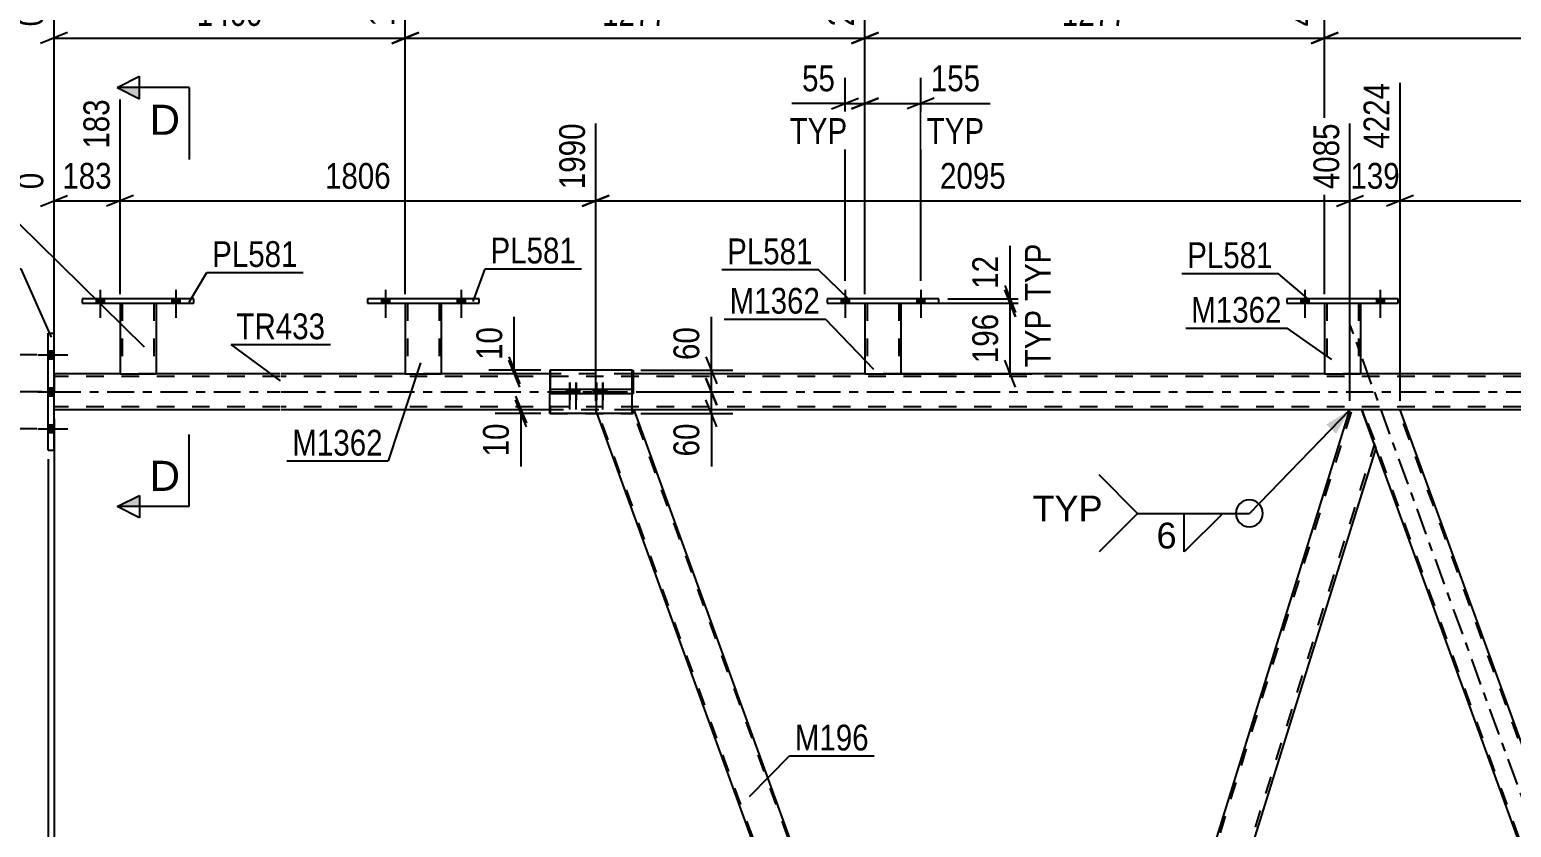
# Model space of a CAD drawing. Header units: millimetres. Extents: x -86 to 755, y -439 to 155.
# Drawn here: x -2.7 to 162, y -48.4 to 40.2 of the extents above; entities that cross this region are included whole.
import ezdxf

# ---------------------------------------------------------------- set-up
doc = ezdxf.new("R2010")
doc.units = ezdxf.units.MM
doc.linetypes.add('DXK_LINE_DOT2', pattern=[3.9198, 1.9599, -1.9599])
doc.linetypes.add('DXK_LINE_DOT3', pattern=[5.9187, 2.979, -0.9799, 0.9799, -0.9799])
doc.styles.add('Arial', font='ARIAL.TTF', dxfattribs={"height": 0.2})
doc.styles.add('Arial Narrow', font='ARIALN.TTF', dxfattribs={"height": 0.2})

# ---------------------------------------------------------------- blocks, each defined once
blk = doc.blocks.new('Bolt-814185138-3454 - 3452')
at = {"linetype": 'Continuous'}
for points in [[(36.39, 9.84), (37.27, 9.84), (37.27, 10.32), (36.39, 10.32)], [(44.79, 9.84), (45.67, 9.84), (45.67, 10.32), (44.79, 10.32)]]:
    blk.add_hatch(color=1, dxfattribs=at).paths.add_polyline_path(points)
at = {"color": 1, "linetype": 'Continuous'}
for p, q in [((36.39, 10.32), (36.39, 9.84)), ((36.83, 11.32), (36.83, 8.2)), ((37.27, 10.32), (37.27, 9.84)), ((44.79, 10.32), (44.79, 9.84)), ((45.23, 11.32), (45.23, 8.2)), ((45.67, 10.32), (45.67, 9.84))]:
    blk.add_line(p, q, dxfattribs=at)
blk = doc.blocks.new('Bolt-814185138-3455 - 3452')
at = {"linetype": 'Continuous'}
for points in [[(36.39, 9.84), (37.27, 9.84), (37.27, 10.32), (36.39, 10.32)], [(44.79, 9.84), (45.67, 9.84), (45.67, 10.32), (44.79, 10.32)]]:
    blk.add_hatch(color=1, dxfattribs=at).paths.add_polyline_path(points)
at = {"color": 1, "linetype": 'Continuous'}
for p, q in [((36.39, 10.32), (36.39, 9.84)), ((36.83, 11.32), (36.83, 8.2)), ((37.27, 10.32), (37.27, 9.84)), ((44.79, 10.32), (44.79, 9.84)), ((45.23, 11.32), (45.23, 8.2)), ((45.67, 10.32), (45.67, 9.84))]:
    blk.add_line(p, q, dxfattribs=at)
blk = doc.blocks.new('Bolt-814185138-3456 - 3452')
at = {"linetype": 'Continuous'}
for points in [[(87.47, 9.84), (88.35, 9.84), (88.35, 10.32), (87.47, 10.32)], [(95.87, 9.84), (96.75, 9.84), (96.75, 10.32), (95.87, 10.32)]]:
    blk.add_hatch(color=1, dxfattribs=at).paths.add_polyline_path(points)
at = {"color": 1, "linetype": 'Continuous'}
for p, q in [((87.47, 10.32), (87.47, 9.84)), ((87.91, 11.32), (87.91, 8.2)), ((88.35, 10.32), (88.35, 9.84)), ((95.87, 10.32), (95.87, 9.84)), ((96.31, 11.32), (96.31, 8.2)), ((96.75, 10.32), (96.75, 9.84))]:
    blk.add_line(p, q, dxfattribs=at)
blk = doc.blocks.new('Bolt-814185138-3457 - 3452')
at = {"linetype": 'Continuous'}
for points in [[(87.47, 9.84), (88.35, 9.84), (88.35, 10.32), (87.47, 10.32)], [(95.87, 9.84), (96.75, 9.84), (96.75, 10.32), (95.87, 10.32)]]:
    blk.add_hatch(color=1, dxfattribs=at).paths.add_polyline_path(points)
at = {"color": 1, "linetype": 'Continuous'}
for p, q in [((87.47, 10.32), (87.47, 9.84)), ((87.91, 11.32), (87.91, 8.2)), ((88.35, 10.32), (88.35, 9.84)), ((95.87, 10.32), (95.87, 9.84)), ((96.31, 11.32), (96.31, 8.2)), ((96.75, 10.32), (96.75, 9.84))]:
    blk.add_line(p, q, dxfattribs=at)
blk = doc.blocks.new('Bolt-814185138-3458 - 3452')
at = {"linetype": 'Continuous'}
for points in [[(138.55, 9.84), (139.43, 9.84), (139.43, 10.32), (138.55, 10.32)], [(146.95, 9.84), (147.83, 9.84), (147.83, 10.32), (146.95, 10.32)]]:
    blk.add_hatch(color=1, dxfattribs=at).paths.add_polyline_path(points)
at = {"color": 1, "linetype": 'Continuous'}
for p, q in [((138.55, 10.32), (138.55, 9.84)), ((138.99, 11.32), (138.99, 8.2)), ((139.43, 10.32), (139.43, 9.84)), ((146.95, 10.32), (146.95, 9.84)), ((147.39, 11.32), (147.39, 8.2)), ((147.83, 10.32), (147.83, 9.84))]:
    blk.add_line(p, q, dxfattribs=at)
blk = doc.blocks.new('Bolt-814185138-3459 - 3452')
at = {"linetype": 'Continuous'}
for points in [[(138.55, 9.84), (139.43, 9.84), (139.43, 10.32), (138.55, 10.32)], [(146.95, 9.84), (147.83, 9.84), (147.83, 10.32), (146.95, 10.32)]]:
    blk.add_hatch(color=1, dxfattribs=at).paths.add_polyline_path(points)
at = {"color": 1, "linetype": 'Continuous'}
for p, q in [((138.55, 10.32), (138.55, 9.84)), ((138.99, 11.32), (138.99, 8.2)), ((139.43, 10.32), (139.43, 9.84)), ((146.95, 10.32), (146.95, 9.84)), ((147.39, 11.32), (147.39, 8.2)), ((147.83, 10.32), (147.83, 9.84))]:
    blk.add_line(p, q, dxfattribs=at)
blk = doc.blocks.new('Part-814185138-3482 - 3452')
at = {"color": 2, "linetype": 'Continuous'}
for p, q in [((34.83, 10.32), (34.83, 9.84)), ((47.23, 10.32), (34.83, 10.32)), ((47.23, 9.84), (47.23, 10.32)), ((34.83, 9.84), (47.23, 9.84))]:
    blk.add_line(p, q, dxfattribs=at)
blk = doc.blocks.new('Part-814185138-3497 - 3452')
at = {"color": 2, "linetype": 'Continuous'}
for p, q in [((39.03, 9.84), (39.03, 2)), ((43.03, 9.84), (43.03, 2)), ((39.03, 2), (43.03, 2))]:
    blk.add_line(p, q, dxfattribs=at)
at = {"color": 7, "linetype": 'DXK_LINE_DOT2'}
for p, q in [((39.03, 9.84), (43.03, 9.84)), ((39.03, 9.84), (39.03, 9.84)), ((39.03, 9.84), (39.03, 9.84)), ((39.27, 9.84), (39.27, 2)), ((42.79, 9.84), (42.79, 2)), ((43.03, 9.84), (43.03, 9.84)), ((43.03, 9.84), (43.03, 9.84)), ((42.73, 2), (42.77, 2)), ((42.73, 2), (42.77, 2)), ((42.77, 2), (42.79, 2)), ((42.77, 2), (42.79, 2))]:
    blk.add_line(p, q, dxfattribs=at)
blk = doc.blocks.new('Part-814185138-3502 - 3452')
at = {"color": 2, "linetype": 'Continuous'}
for p, q in [((85.91, 10.32), (85.91, 9.84)), ((98.31, 10.32), (85.91, 10.32)), ((98.31, 9.84), (98.31, 10.32)), ((85.91, 9.84), (98.31, 9.84))]:
    blk.add_line(p, q, dxfattribs=at)
blk = doc.blocks.new('Part-814185138-3507 - 3452')
at = {"color": 2, "linetype": 'Continuous'}
for p, q in [((90.11, 9.84), (90.11, 2)), ((94.11, 9.84), (94.11, 2)), ((90.11, 2), (94.11, 2))]:
    blk.add_line(p, q, dxfattribs=at)
at = {"color": 7, "linetype": 'DXK_LINE_DOT2'}
for p, q in [((90.11, 9.84), (94.11, 9.84)), ((90.11, 9.84), (90.11, 9.84)), ((90.11, 9.84), (90.11, 9.84)), ((90.35, 9.84), (90.35, 2)), ((93.87, 9.84), (93.87, 2)), ((94.11, 9.84), (94.11, 9.84)), ((94.11, 9.84), (94.11, 9.84)), ((93.81, 2), (93.85, 2)), ((93.81, 2), (93.85, 2)), ((93.85, 2), (93.87, 2)), ((93.85, 2), (93.87, 2))]:
    blk.add_line(p, q, dxfattribs=at)
blk = doc.blocks.new('Part-814185138-3512 - 3452')
at = {"color": 2, "linetype": 'Continuous'}
for p, q in [((136.99, 10.32), (136.99, 9.84)), ((149.39, 10.32), (136.99, 10.32)), ((149.39, 9.84), (149.39, 10.32)), ((136.99, 9.84), (149.39, 9.84))]:
    blk.add_line(p, q, dxfattribs=at)
blk = doc.blocks.new('Part-814185138-3517 - 3452')
at = {"color": 2, "linetype": 'Continuous'}
for p, q in [((141.19, 9.84), (141.19, 2)), ((145.19, 9.84), (145.19, 2)), ((141.19, 2), (145.19, 2))]:
    blk.add_line(p, q, dxfattribs=at)
at = {"color": 7, "linetype": 'DXK_LINE_DOT2'}
for p, q in [((141.19, 9.84), (145.19, 9.84)), ((141.19, 9.84), (141.19, 9.84)), ((141.19, 9.84), (141.19, 9.84)), ((141.43, 9.84), (141.43, 2)), ((144.95, 9.84), (144.95, 2)), ((145.19, 9.84), (145.19, 9.84)), ((145.19, 9.84), (145.19, 9.84)), ((144.9, 2), (144.93, 2)), ((144.9, 2), (144.93, 2)), ((144.93, 2), (144.95, 2)), ((144.93, 2), (144.95, 2))]:
    blk.add_line(p, q, dxfattribs=at)
blk = doc.blocks.new('Bolt-814185138-3637 - 3452')
at = {"linetype": 'Continuous'}
for points in [[(0, 3.66), (0, 4.54), (-0.64, 4.54), (-0.64, 3.66)], [(0, 3.66), (0, 4.54), (-0.64, 4.54), (-0.64, 3.66)], [(0, 3.66), (0, 4.54), (-0.64, 4.54), (-0.64, 3.66)], [(0, -0.44), (0, 0.44), (-0.64, 0.44), (-0.64, -0.44)], [(0, -0.44), (0, 0.44), (-0.64, 0.44), (-0.64, -0.44)], [(0, -4.54), (0, -3.66), (-0.64, -3.66), (-0.64, -4.54)], [(0, -4.54), (0, -3.66), (-0.64, -3.66), (-0.64, -4.54)], [(0, -4.54), (0, -3.66), (-0.64, -3.66), (-0.64, -4.54)]]:
    blk.add_hatch(color=1, dxfattribs=at).paths.add_polyline_path(points)
at = {"color": 1, "linetype": 'Continuous'}
for p, q in [((-1.8, 4.1), (1.52, 4.1)), ((-1.8, 4.1), (1.52, 4.1)), ((-1.8, 4.1), (1.52, 4.1)), ((-0.64, 4.54), (0, 4.54)), ((-0.64, 4.54), (0, 4.54)), ((-0.64, 4.54), (0, 4.54)), ((-0.64, 3.66), (0, 3.66)), ((-0.64, 3.66), (0, 3.66)), ((-0.64, 3.66), (0, 3.66)), ((-1.8, 0), (1.52, 0)), ((-1.8, 0), (1.52, 0)), ((-0.64, 0.44), (0, 0.44)), ((-0.64, 0.44), (0, 0.44)), ((-0.64, -0.44), (0, -0.44)), ((-0.64, -0.44), (0, -0.44)), ((-1.8, -4.1), (1.52, -4.1)), ((-1.8, -4.1), (1.52, -4.1)), ((-1.8, -4.1), (1.52, -4.1)), ((-0.64, -3.66), (0, -3.66)), ((-0.64, -3.66), (0, -3.66)), ((-0.64, -3.66), (0, -3.66)), ((-0.64, -4.54), (0, -4.54)), ((-0.64, -4.54), (0, -4.54)), ((-0.64, -4.54), (0, -4.54))]:
    blk.add_line(p, q, dxfattribs=at)
blk = doc.blocks.new('Part-814185138-3902 - 3452')
at = {"color": 2, "linetype": 'Continuous'}
for p, q in [((64.21, 2.4), (55.1, 2.4)), ((55.1, 2.4), (55.1, 0.24)), ((64.21, 2.4), (64.21, -2.4)), ((55.1, -2.4), (55.1, -0.24)), ((64.21, -2.4), (55.1, -2.4))]:
    blk.add_line(p, q, dxfattribs=at)
at = {"color": 7, "linetype": 'DXK_LINE_DOT2'}
blk.add_line((55.1, 0.24), (55.1, -0.24), dxfattribs=at)
blk = doc.blocks.new('Part-814185138-3736 - 3452')
at = {"color": 2, "linetype": 'Continuous'}
for p, q in [((107.32, -119.75), (144.02, -2)), ((145.34, -2), (144.02, -2)), ((146.87, -6.2), (145.34, -2)), ((146.89, -6.25), (110.43, -123.22)), ((108.58, -123.22), (107.34, -119.8))]:
    blk.add_line(p, q, dxfattribs=at)
at = {"color": 7, "linetype": 'DXK_LINE_DOT2'}
for p, q in [((107.45, -120.12), (144.27, -2)), ((110.17, -123.22), (146.75, -5.88)), ((146.87, -6.2), (146.89, -6.25)), ((146.89, -6.25), (146.87, -6.2)), ((107.32, -119.75), (107.34, -119.8)), ((110.43, -123.22), (108.58, -123.22))]:
    blk.add_line(p, q, dxfattribs=at)
blk = doc.blocks.new('Part-814185138-3741 - 3452')
at = {"color": 7, "linetype": 'DXK_LINE_DOT3'}
blk.add_line((195.01, -132.62), (144.05, 7.4), dxfattribs=at)
at = {"color": 2, "linetype": 'Continuous'}
for p, q in [((149.59, -2), (145.34, -2)), ((191.96, -118.4), (149.59, -2)), ((187.71, -118.4), (146.87, -6.2))]:
    blk.add_line(p, q, dxfattribs=at)
at = {"color": 7, "linetype": 'DXK_LINE_DOT2'}
for p, q in [((145.34, -2), (146.87, -6.2)), ((189.63, -123.22), (145.51, -2)), ((193.55, -123.22), (149.42, -2)), ((189.46, -123.22), (187.71, -118.4)), ((193.72, -123.22), (191.96, -118.4)), ((193.72, -123.22), (189.46, -123.22))]:
    blk.add_line(p, q, dxfattribs=at)
blk = doc.blocks.new('Part-814185138-3752 - 3452')
at = {"color": 2, "linetype": 'Continuous'}
for p, q in [((7.33, 2), (0, 2)), ((25.13, 2), (11.33, 2)), ((39.03, 2), (25.23, 2)), ((55.1, 2), (43.03, 2)), ((90.11, 2), (64.21, 2)), ((141.19, 2), (94.11, 2)), ((192.27, 2), (145.19, 2)), ((25.13, -2), (0, -2)), ((55.1, -2), (25.23, -2)), ((144.02, -2), (64.46, -2)), ((229.15, -2), (149.59, -2))]:
    blk.add_line(p, q, dxfattribs=at)
at = {"color": 7, "linetype": 'DXK_LINE_DOT2'}
for p, q in [((0, 2), (0, -2)), ((25.13, 1.68), (0, 1.68)), ((11.33, 2), (7.33, 2)), ((629.45, 1.68), (25.23, 1.68)), ((43.03, 2), (39.03, 2)), ((64.21, 2), (55.1, 2)), ((94.11, 2), (90.11, 2)), ((145.19, 2), (141.19, 2)), ((25.13, -1.68), (0, -1.68)), ((629.45, -1.68), (25.23, -1.68)), ((64.46, -2), (55.1, -2)), ((149.59, -2), (144.02, -2))]:
    blk.add_line(p, q, dxfattribs=at)
at = {"color": 7, "linetype": 'DXK_LINE_DOT3'}
for p, q in [((0, 0), (25.13, 0)), ((25.23, 0), (629.45, 0))]:
    blk.add_line(p, q, dxfattribs=at)
blk = doc.blocks.new('Part-814185138-3914 - 3452')
at = {"color": 2, "linetype": 'Continuous'}
for p, q in [((7.33, 9.84), (7.33, 2)), ((11.33, 9.84), (11.33, 2)), ((7.33, 2), (11.33, 2))]:
    blk.add_line(p, q, dxfattribs=at)
at = {"color": 7, "linetype": 'DXK_LINE_DOT2'}
for p, q in [((7.33, 9.84), (11.33, 9.84)), ((7.33, 9.84), (7.33, 9.84)), ((7.33, 9.84), (7.33, 9.84)), ((7.57, 9.84), (7.57, 2)), ((11.09, 9.84), (11.09, 2)), ((11.33, 9.84), (11.33, 9.84)), ((11.33, 9.84), (11.33, 9.84)), ((11.03, 2), (11.07, 2)), ((11.03, 2), (11.07, 2)), ((11.07, 2), (11.09, 2)), ((11.07, 2), (11.09, 2))]:
    blk.add_line(p, q, dxfattribs=at)
blk = doc.blocks.new('Part-814185138-3804 - 3452')
at = {"color": 7, "linetype": 'DXK_LINE_DOT2'}
for p, q in [((60.35, -2.4), (60.2, -2)), ((60.2, -2), (60.23, -2)), ((64.25, -2), (60.2, -2)), ((104.49, -123.22), (60.37, -2)), ((108.41, -123.22), (64.29, -2)), ((108.58, -123.22), (107.34, -119.8)), ((108.58, -123.22), (104.32, -123.22))]:
    blk.add_line(p, q, dxfattribs=at)
at = {"color": 2, "linetype": 'Continuous'}
for p, q in [((104.32, -123.22), (60.35, -2.4)), ((64.25, -2), (64.21, -2)), ((64.46, -2), (64.25, -2)), ((107.34, -119.8), (64.46, -2))]:
    blk.add_line(p, q, dxfattribs=at)
blk = doc.blocks.new('Bolt-814185138-3920 - 3452')
at = {"linetype": 'Continuous'}
for points in [[(4.69, 9.84), (5.57, 9.84), (5.57, 10.32), (4.69, 10.32)], [(13.09, 9.84), (13.97, 9.84), (13.97, 10.32), (13.09, 10.32)]]:
    blk.add_hatch(color=1, dxfattribs=at).paths.add_polyline_path(points)
at = {"color": 1, "linetype": 'Continuous'}
for p, q in [((4.69, 10.32), (4.69, 9.84)), ((5.13, 11.32), (5.13, 8.2)), ((5.57, 10.32), (5.57, 9.84)), ((13.09, 10.32), (13.09, 9.84)), ((13.53, 11.32), (13.53, 8.2)), ((13.97, 10.32), (13.97, 9.84))]:
    blk.add_line(p, q, dxfattribs=at)
blk = doc.blocks.new('Part-814185138-3887 - 3452')
at = {"color": 2, "linetype": 'Continuous'}
for p, q in [((-0.64, -6.5), (-0.64, 6.5)), ((-0.64, 6.5), (0, 6.5)), ((0, -6.5), (0, 6.5)), ((-0.64, -6.5), (0, -6.5))]:
    blk.add_line(p, q, dxfattribs=at)
blk = doc.blocks.new('Part-814185138-3901 - 3452')
at = {"color": 2, "linetype": 'Continuous'}
for p, q in [((61.39, 0.24), (55.1, 0.24)), ((55.1, 0.24), (55.1, -0.24)), ((64.21, 0.24), (61.39, 0.24)), ((61.39, 0.24), (61.39, -0.24)), ((64.21, 0.24), (64.21, -0.24)), ((61.39, -0.24), (55.1, -0.24)), ((64.21, -0.24), (61.39, -0.24))]:
    blk.add_line(p, q, dxfattribs=at)
blk = doc.blocks.new('Bolt-814185138-3903 - 3452')
at = {"linetype": 'Continuous'}
for points in [[(57.66, 0.24), (56.94, 0.24), (56.94, -0.24), (57.66, -0.24)], [(58.34, 0.24), (57.62, 0.24), (57.62, -0.24), (58.34, -0.24)], [(60.62, 0.24), (59.9, 0.24), (59.9, -0.24), (60.62, -0.24)], [(61.3, 0.24), (60.58, 0.24), (60.58, -0.24), (61.3, -0.24)]]:
    blk.add_hatch(color=1, dxfattribs=at).paths.add_polyline_path(points)
at = {"color": 1, "linetype": 'Continuous'}
for p, q in [((56.94, 0.24), (56.94, -0.24)), ((57.3, 1.04), (57.3, -1.96)), ((57.62, 0.24), (57.62, -0.24)), ((57.66, 0.24), (57.66, -0.24)), ((57.98, 1.04), (57.98, -1.96)), ((58.34, 0.24), (58.34, -0.24)), ((59.9, 0.24), (59.9, -0.24)), ((60.26, 1.04), (60.26, -1.96)), ((60.58, 0.24), (60.58, -0.24)), ((60.62, 0.24), (60.62, -0.24)), ((60.94, 1.04), (60.94, -1.96)), ((61.3, 0.24), (61.3, -0.24))]:
    blk.add_line(p, q, dxfattribs=at)
blk = doc.blocks.new('Part-814185138-3907 - 3452')
at = {"color": 7, "linetype": 'DXK_LINE_DOT2'}
for p, q in [((64.36, 0.24), (55.13, 0.24)), ((55.13, 0.24), (55.13, -0.24)), ((61.38, 0.24), (61.38, -0.24)), ((64.36, 0.24), (64.36, -0.24)), ((64.36, -0.24), (55.13, -0.24))]:
    blk.add_line(p, q, dxfattribs=at)
blk = doc.blocks.new('Part-814185138-3908 - 3452')
at = {"color": 7, "linetype": 'DXK_LINE_DOT2'}
for p, q in [((55.13, 2.4), (55.13, -2.4)), ((64.21, 2.4), (55.13, 2.4)), ((64.36, 2), (64.36, -2.4)), ((55.13, -2.4), (64.36, -2.4))]:
    blk.add_line(p, q, dxfattribs=at)
at = {"color": 2, "linetype": 'Continuous'}
for p, q in [((64.21, 2.4), (64.36, 2.4)), ((64.36, 2.4), (64.36, 2))]:
    blk.add_line(p, q, dxfattribs=at)
blk = doc.blocks.new('Bolt-814185138-3909 - 3452')
at = {"color": 1, "linetype": 'DXK_LINE_DOT2'}
for p, q in [((56.97, 0.24), (56.97, -0.24)), ((57.33, 1.04), (57.33, -1.96)), ((57.68, 0.24), (57.68, -0.24)), ((57.69, 0.24), (57.69, -0.24)), ((58.04, 1.04), (58.04, -1.96)), ((58.4, 0.24), (58.4, -0.24)), ((59.91, 0.24), (59.91, -0.24)), ((60.27, 1.04), (60.27, -1.96)), ((60.62, 0.24), (60.62, -0.24)), ((60.63, 0.24), (60.63, -0.24)), ((60.98, 1.04), (60.98, -1.96)), ((61.34, 0.24), (61.34, -0.24))]:
    blk.add_line(p, q, dxfattribs=at)
blk = doc.blocks.new('Part-814185138-3919 - 3452')
at = {"color": 2, "linetype": 'Continuous'}
for p, q in [((3.13, 10.32), (3.13, 9.84)), ((15.53, 10.32), (3.13, 10.32)), ((15.53, 9.84), (15.53, 10.32)), ((3.13, 9.84), (15.53, 9.84))]:
    blk.add_line(p, q, dxfattribs=at)
blk = doc.blocks.new('Bolt-814185138-3921 - 3452')
at = {"linetype": 'Continuous'}
for points in [[(4.69, 9.84), (5.57, 9.84), (5.57, 10.32), (4.69, 10.32)], [(13.09, 9.84), (13.97, 9.84), (13.97, 10.32), (13.09, 10.32)]]:
    blk.add_hatch(color=1, dxfattribs=at).paths.add_polyline_path(points)
at = {"color": 1, "linetype": 'Continuous'}
for p, q in [((4.69, 10.32), (4.69, 9.84)), ((5.13, 11.32), (5.13, 8.2)), ((5.57, 10.32), (5.57, 9.84)), ((13.09, 10.32), (13.09, 9.84)), ((13.53, 11.32), (13.53, 8.2)), ((13.97, 10.32), (13.97, 9.84))]:
    blk.add_line(p, q, dxfattribs=at)
blk = doc.blocks.new('StraightDimension-814185138-8272 - 3452')
at = {"color": 7, "linetype": 'Continuous'}
for p, q in [((39.03, 10.84), (39.03, 47.92)), ((90.11, 10.84), (90.11, 47.92)), ((40.53, 39.9), (37.53, 38.7)), ((88.61, 38.7), (91.61, 39.9)), ((39.03, 39.3), (90.11, 39.3))]:
    blk.add_line(p, q, dxfattribs=at)
at = {"color": 0, "linetype": 'Continuous'}
blk.add_wipeout([(89.51, 48.52), (85.31, 48.52), (85.31, 40), (89.51, 40)], dxfattribs=at)
at = {"color": 0}
blk.add_wipeout([(68.83, 40.05), (68.83, 44.25), (60.31, 44.25), (60.31, 40.05)], dxfattribs=at)
at = {"color": 3, "linetype": 'Continuous', "style": 'Arial Narrow'}
blk.add_text('2737', height=2.863, rotation=90.0002, dxfattribs=at).set_placement((88.91, 40.6))
at = {"color": 3, "style": 'Arial Narrow'}
blk.add_text('1277', height=2.863, dxfattribs=at).set_placement((60.91, 40.65))
blk = doc.blocks.new('StraightDimension-814185138-5079 - 3452')
at = {"color": 7, "linetype": 'Continuous'}
for p, q in [((51.29, -0.5), (52.49, -3.5)), ((52.49, -3.9), (51.29, -0.9)), ((54.1, -2), (49.04, -2)), ((54.1, -2.4), (49.04, -2.4)), ((51.89, -2.4), (51.89, -2))]:
    blk.add_line(p, q, dxfattribs=at)
at = {"color": 0}
blk.add_wipeout([(51.14, -2.92), (46.94, -2.92), (46.94, -7.78), (51.14, -7.78)], dxfattribs=at)
at = {"color": 7, "linetype": 'Continuous'}
blk.add_line((51.89, -2.4), (51.89, -8.31), dxfattribs=at)
blk.add_line((51.89, -2.4), (51.89, -8.31), dxfattribs=at)
at = {"color": 3, "style": 'Arial Narrow'}
blk.add_text('10', height=2.863, rotation=90.0002, dxfattribs=at).set_placement((50.54, -7.18))
blk = doc.blocks.new('StraightDimension-814185138-11171 - 3452')
at = {"color": 7, "linetype": 'Continuous'}
for p, q in [((149.59, -1), (149.59, 34.32)), ((144.02, -1), (144.02, 29.82)), ((142.52, 20.61), (145.52, 21.81)), ((151.09, 21.81), (148.09, 20.61)), ((144.02, 21.21), (149.59, 21.21))]:
    blk.add_line(p, q, dxfattribs=at)
at = {"color": 0}
blk.add_wipeout([(150.15, 21.96), (150.15, 26.16), (143.47, 26.16), (143.47, 21.96)], dxfattribs=at)
at = {"color": 3, "style": 'Arial Narrow'}
blk.add_text('139', height=2.863, dxfattribs=at).set_placement((144.07, 22.56))
at = {"color": 0, "linetype": 'Continuous'}
blk.add_wipeout([(148.99, 34.92), (144.79, 34.92), (144.79, 26.41), (148.99, 26.41)], dxfattribs=at)
at = {"color": 3, "linetype": 'Continuous', "style": 'Arial Narrow'}
blk.add_text('4224', height=2.863, rotation=90.0002, dxfattribs=at).set_placement((148.39, 27.01))
blk = doc.blocks.new('StraightDimension-814185138-4540 - 3452')
at = {"color": 7, "linetype": 'Continuous'}
blk.add_line((-0.64, -7.5), (-0.64, -167.77), dxfattribs=at)
blk = doc.blocks.new('StraightDimension-814185138-5125 - 3452')
at = {"color": 7, "linetype": 'Continuous'}
for p, q in [((65.21, 0), (75.45, 0)), ((72.45, 1.5), (73.65, -1.5)), ((73.05, -2.4), (73.05, 0)), ((73.65, -3.9), (72.45, -0.9)), ((65.21, -2.4), (75.45, -2.4))]:
    blk.add_line(p, q, dxfattribs=at)
at = {"color": 0}
blk.add_wipeout([(72.3, -2.92), (68.1, -2.92), (68.1, -7.78), (72.3, -7.78)], dxfattribs=at)
at = {"color": 7, "linetype": 'Continuous'}
blk.add_line((73.05, -2.4), (73.05, -8.31), dxfattribs=at)
blk.add_line((73.05, -2.4), (73.05, -8.31), dxfattribs=at)
at = {"color": 3, "style": 'Arial Narrow'}
blk.add_text('60', height=2.863, rotation=90.0002, dxfattribs=at).set_placement((71.7, -7.18))
blk = doc.blocks.new('StraightDimension-814185138-3924 - 3452')
at = {"color": 7, "linetype": 'Continuous'}
for p, q in [((105.66, 11.34), (106.86, 8.34)), ((93.11, 9.84), (108.66, 9.84)), ((106.26, 2), (106.26, 9.84)), ((106.86, 0.5), (105.66, 3.5)), ((93.11, 2), (108.66, 2))]:
    blk.add_line(p, q, dxfattribs=at)
at = {"color": 0}
blk.add_wipeout([(105.51, 9.26), (101.31, 9.26), (101.31, 2.58), (105.51, 2.58)], dxfattribs=at)
at = {"color": 0, "linetype": 'Continuous'}
blk.add_wipeout([(111.36, 9.71), (107.16, 9.71), (107.16, 2.12), (111.36, 2.12)], dxfattribs=at)
at = {"color": 3, "style": 'Arial Narrow'}
blk.add_text('196', height=2.863, rotation=90.0002, dxfattribs=at).set_placement((104.91, 3.18))
at = {"color": 3, "linetype": 'Continuous', "style": 'Arial Narrow'}
blk.add_text('TYP', height=2.863, rotation=90.0002, dxfattribs=at).set_placement((110.76, 2.72))
blk = doc.blocks.new('StraightDimension-814185138-3943 - 3452')
at = {"color": 7, "linetype": 'Continuous'}
for p, q in [((105.66, 11.82), (106.86, 8.82)), ((99.31, 10.32), (108.66, 10.32)), ((106.86, 8.34), (105.66, 11.34)), ((106.26, 9.84), (106.26, 10.32)), ((93.11, 9.84), (108.66, 9.84))]:
    blk.add_line(p, q, dxfattribs=at)
at = {"color": 0, "linetype": 'Continuous'}
blk.add_wipeout([(111.36, 17.07), (107.16, 17.07), (107.16, 9.48), (111.36, 9.48)], dxfattribs=at)
at = {"color": 0}
blk.add_wipeout([(105.51, 15.7), (101.31, 15.7), (101.31, 10.84), (105.51, 10.84)], dxfattribs=at)
at = {"color": 7, "linetype": 'Continuous'}
blk.add_line((106.26, 10.32), (106.26, 16.22), dxfattribs=at)
blk.add_line((106.26, 10.32), (106.26, 16.22), dxfattribs=at)
at = {"color": 3, "style": 'Arial Narrow'}
blk.add_text('12', height=2.863, rotation=90.0002, dxfattribs=at).set_placement((104.91, 11.44))
at = {"color": 3, "linetype": 'Continuous', "style": 'Arial Narrow'}
blk.add_text('TYP', height=2.863, rotation=90.0002, dxfattribs=at).set_placement((110.76, 10.08))
blk = doc.blocks.new('StraightDimension-814185138-4114 - 3452')
at = {"color": 7, "linetype": 'Continuous'}
for p, q in [((-1.32, 0), (-12.79, 0)), ((-10.54, 1.5), (-9.34, -1.5)), ((-9.94, -4.1), (-9.94, 0)), ((-9.34, -5.6), (-10.54, -2.6)), ((-1.93, -4.1), (-12.79, -4.1))]:
    blk.add_line(p, q, dxfattribs=at)
at = {"color": 0}
blk.add_wipeout([(-10.69, -4.63), (-14.89, -4.63), (-14.89, -11.31), (-10.69, -11.31)], dxfattribs=at)
at = {"color": 7, "linetype": 'Continuous'}
blk.add_line((-9.94, -4.1), (-9.94, -11.83), dxfattribs=at)
blk.add_line((-9.94, -4.1), (-9.94, -11.83), dxfattribs=at)
at = {"color": 3, "style": 'Arial Narrow'}
blk.add_text('103', height=2.863, rotation=90.0002, dxfattribs=at).set_placement((-11.29, -10.71))
blk = doc.blocks.new('StraightDimension-814185138-4127 - 3452')
at = {"color": 7, "linetype": 'Continuous'}
for p, q in [((-10.54, 5.6), (-9.34, 2.6)), ((-1.93, 4.1), (-12.79, 4.1)), ((-9.94, 0), (-9.94, 4.1)), ((-1.32, 0), (-12.79, 0)), ((-9.34, -1.5), (-10.54, 1.5))]:
    blk.add_line(p, q, dxfattribs=at)
at = {"color": 0}
blk.add_wipeout([(-10.69, 11.31), (-14.89, 11.31), (-14.89, 4.62), (-10.69, 4.62)], dxfattribs=at)
at = {"color": 7, "linetype": 'Continuous'}
blk.add_line((-9.94, 4.1), (-9.94, 11.83), dxfattribs=at)
blk.add_line((-9.94, 4.1), (-9.94, 11.83), dxfattribs=at)
at = {"color": 3, "style": 'Arial Narrow'}
blk.add_text('103', height=2.863, rotation=90.0002, dxfattribs=at).set_placement((-11.29, 5.23))
blk = doc.blocks.new('StraightDimension-814185138-8270 - 3452')
at = {"color": 7, "linetype": 'Continuous'}
for p, q in [((141.19, 10.84), (141.19, 47.92)), ((192.27, 10.84), (192.27, 47.92)), ((142.69, 39.9), (139.69, 38.7)), ((190.77, 38.7), (193.77, 39.9)), ((141.19, 39.3), (192.27, 39.3))]:
    blk.add_line(p, q, dxfattribs=at)
at = {"color": 0, "linetype": 'Continuous'}
blk.add_wipeout([(191.67, 48.52), (187.47, 48.52), (187.47, 40), (191.67, 40)], dxfattribs=at)
at = {"color": 0}
blk.add_wipeout([(170.99, 40.05), (170.99, 44.25), (162.48, 44.25), (162.48, 40.05)], dxfattribs=at)
at = {"color": 3, "linetype": 'Continuous', "style": 'Arial Narrow'}
blk.add_text('5291', height=2.863, rotation=90.0002, dxfattribs=at).set_placement((191.07, 40.6))
at = {"color": 3, "style": 'Arial Narrow'}
blk.add_text('1277', height=2.863, dxfattribs=at).set_placement((163.08, 40.65))
blk = doc.blocks.new('StraightDimension-814185138-11883 - 3452')
at = {"color": 7, "linetype": 'Continuous'}
for p, q in [((87.91, 12.32), (87.91, 34.89)), ((90.11, 10.84), (90.11, 34.89)), ((86.41, 31.44), (89.41, 32.64)), ((87.91, 32.04), (90.11, 32.04)), ((91.61, 32.64), (88.61, 31.44))]:
    blk.add_line(p, q, dxfattribs=at)
at = {"color": 0}
blk.add_wipeout([(87.39, 32.79), (87.39, 36.99), (82.53, 36.99), (82.53, 32.79)], dxfattribs=at)
at = {"color": 0, "linetype": 'Continuous'}
blk.add_wipeout([(88.75, 26.94), (88.75, 31.14), (81.16, 31.14), (81.16, 26.94)], dxfattribs=at)
at = {"color": 7, "linetype": 'Continuous'}
blk.add_line((87.91, 32.04), (82, 32.04), dxfattribs=at)
blk.add_line((87.91, 32.04), (82, 32.04), dxfattribs=at)
at = {"color": 3, "style": 'Arial Narrow'}
blk.add_text('55', height=2.863, dxfattribs=at).set_placement((83.13, 33.39))
at = {"color": 3, "linetype": 'Continuous', "style": 'Arial Narrow'}
blk.add_text('TYP', height=2.863, dxfattribs=at).set_placement((81.76, 27.54))
blk = doc.blocks.new('StraightDimension-814185138-5102 - 3452')
at = {"color": 7, "linetype": 'Continuous'}
for p, q in [((50.55, 3.9), (51.75, 0.9)), ((51.75, 0.5), (50.55, 3.5)), ((54.1, 2.4), (48.3, 2.4)), ((54.1, 2), (48.3, 2)), ((51.15, 2), (51.15, 2.4))]:
    blk.add_line(p, q, dxfattribs=at)
at = {"color": 0}
blk.add_wipeout([(50.4, 7.78), (46.2, 7.78), (46.2, 2.93), (50.4, 2.93)], dxfattribs=at)
at = {"color": 7, "linetype": 'Continuous'}
blk.add_line((51.15, 2.4), (51.15, 8.31), dxfattribs=at)
blk.add_line((51.15, 2.4), (51.15, 8.31), dxfattribs=at)
at = {"color": 3, "style": 'Arial Narrow'}
blk.add_text('10', height=2.863, rotation=90.0002, dxfattribs=at).set_placement((49.8, 3.53))
blk = doc.blocks.new('StraightDimension-814185138-4206 - 3452')
at = {"color": 7, "linetype": 'Continuous'}
for p, q in [((0, -3), (0, -61.62)), ((37.08, -122.22), (37.08, -56.37)), ((1.5, -58.62), (-1.5, -59.82)), ((0, -59.22), (37.08, -59.22)), ((35.58, -59.82), (38.58, -58.62))]:
    blk.add_line(p, q, dxfattribs=at)
at = {"color": 0}
blk.add_wipeout([(22.8, -58.47), (22.8, -54.27), (14.28, -54.27), (14.28, -58.47)], dxfattribs=at)
at = {"color": 3, "style": 'Arial Narrow'}
blk.add_text('1412', height=2.863, dxfattribs=at).set_placement((14.88, -57.87))
blk = doc.blocks.new('StraightDimension-814185138-4867 - 3452')
at = {"color": 7, "linetype": 'Continuous'}
for p, q in [((-19.72, -1.5), (-20.92, 1.5)), ((-1.64, 0), (-23.17, 0)), ((-20.32, -125.86), (-20.32, 0)), ((-20.92, -124.36), (-19.72, -127.36)), ((35.87, -125.86), (-23.17, -125.86))]:
    blk.add_line(p, q, dxfattribs=at)
at = {"color": 0}
blk.add_wipeout([(-21.07, -58.67), (-25.27, -58.67), (-25.27, -67.19), (-21.07, -67.19)], dxfattribs=at)
at = {"color": 3, "style": 'Arial Narrow'}
blk.add_text('3147', height=2.863, rotation=90.0002, dxfattribs=at).set_placement((-21.67, -66.59))
blk = doc.blocks.new('StraightDimension-814185138-5136 - 3452')
at = {"color": 7, "linetype": 'Continuous'}
for p, q in [((72.45, 3.9), (73.65, 0.9)), ((65.21, 2.4), (75.45, 2.4)), ((73.05, 0), (73.05, 2.4)), ((65.21, 0), (75.45, 0)), ((73.65, -1.5), (72.45, 1.5))]:
    blk.add_line(p, q, dxfattribs=at)
at = {"color": 0}
blk.add_wipeout([(72.3, 7.78), (68.1, 7.78), (68.1, 2.93), (72.3, 2.93)], dxfattribs=at)
at = {"color": 7, "linetype": 'Continuous'}
blk.add_line((73.05, 2.4), (73.05, 8.31), dxfattribs=at)
blk.add_line((73.05, 2.4), (73.05, 8.31), dxfattribs=at)
at = {"color": 3, "style": 'Arial Narrow'}
blk.add_text('60', height=2.863, rotation=90.0002, dxfattribs=at).set_placement((71.7, 3.53))
blk = doc.blocks.new('StraightDimension-814185138-8271 - 3452')
at = {"color": 7, "linetype": 'Continuous'}
for p, q in [((90.11, 10.84), (90.11, 47.92)), ((141.19, 10.84), (141.19, 47.92)), ((91.61, 39.9), (88.61, 38.7)), ((139.69, 38.7), (142.69, 39.9)), ((90.11, 39.3), (141.19, 39.3))]:
    blk.add_line(p, q, dxfattribs=at)
at = {"color": 0, "linetype": 'Continuous'}
blk.add_wipeout([(140.59, 48.52), (136.39, 48.52), (136.39, 40), (140.59, 40)], dxfattribs=at)
at = {"color": 0}
blk.add_wipeout([(119.91, 40.05), (119.91, 44.25), (111.4, 44.25), (111.4, 40.05)], dxfattribs=at)
at = {"color": 3, "linetype": 'Continuous', "style": 'Arial Narrow'}
blk.add_text('4014', height=2.863, rotation=90.0002, dxfattribs=at).set_placement((139.99, 40.6))
at = {"color": 3, "style": 'Arial Narrow'}
blk.add_text('1277', height=2.863, dxfattribs=at).set_placement((112, 40.65))
blk = doc.blocks.new('StraightDimension-814185138-8273 - 3452')
at = {"color": 7, "linetype": 'Continuous'}
for p, q in [((39.03, 10.84), (39.03, 47.92)), ((0, 3), (0, 42.43)), ((1.5, 39.9), (-1.5, 38.7)), ((37.53, 38.7), (40.53, 39.9)), ((0, 39.3), (39.03, 39.3))]:
    blk.add_line(p, q, dxfattribs=at)
at = {"color": 0, "linetype": 'Continuous'}
for points in [[(38.43, 48.52), (34.23, 48.52), (34.23, 40), (38.43, 40)], [(-0.6, 43.03), (-4.8, 43.03), (-4.8, 40), (-0.6, 40)]]:
    blk.add_wipeout(points, dxfattribs=at)
at = {"color": 0}
blk.add_wipeout([(23.77, 40.05), (23.77, 44.25), (15.26, 44.25), (15.26, 40.05)], dxfattribs=at)
at = {"color": 3, "linetype": 'Continuous', "style": 'Arial Narrow'}
for s, height, p in [('1460', 2.863, (37.83, 40.6)), ('0', 2.86, (-1.2, 40.6))]:
    blk.add_text(s, height=height, rotation=90.0002, dxfattribs=at).set_placement(p)
at = {"color": 3, "style": 'Arial Narrow'}
blk.add_text('1460', height=2.863, dxfattribs=at).set_placement((15.86, 40.65))
blk = doc.blocks.new('StraightDimension-814185138-11170 - 3452')
at = {"color": 7, "linetype": 'Continuous'}
for p, q in [((149.59, -1), (149.59, 34.32)), ((229.15, -1), (229.15, 29.82)), ((151.09, 21.81), (148.09, 20.61)), ((227.65, 20.61), (230.65, 21.81)), ((149.59, 21.21), (229.15, 21.21))]:
    blk.add_line(p, q, dxfattribs=at)
at = {"color": 0, "linetype": 'Continuous'}
blk.add_wipeout([(228.55, 30.42), (224.35, 30.42), (224.35, 21.91), (228.55, 21.91)], dxfattribs=at)
at = {"color": 0}
blk.add_wipeout([(193.63, 21.96), (193.63, 26.16), (185.12, 26.16), (185.12, 21.96)], dxfattribs=at)
at = {"color": 3, "linetype": 'Continuous', "style": 'Arial Narrow'}
blk.add_text('6213', height=2.863, rotation=90.0002, dxfattribs=at).set_placement((227.95, 22.51))
at = {"color": 3, "style": 'Arial Narrow'}
blk.add_text('1989', height=2.863, dxfattribs=at).set_placement((185.72, 22.56))
blk = doc.blocks.new('StraightDimension-814185138-11172 - 3452')
at = {"color": 7, "linetype": 'Continuous'}
for p, q in [((60.2, -1), (60.2, 29.82)), ((144.02, -1), (144.02, 29.82)), ((61.7, 21.81), (58.7, 20.61)), ((142.52, 20.61), (145.52, 21.81)), ((60.2, 21.21), (144.02, 21.21))]:
    blk.add_line(p, q, dxfattribs=at)
at = {"color": 0, "linetype": 'Continuous'}
blk.add_wipeout([(143.42, 30.42), (139.22, 30.42), (139.22, 21.91), (143.42, 21.91)], dxfattribs=at)
at = {"color": 0}
blk.add_wipeout([(106.37, 21.96), (106.37, 26.16), (97.86, 26.16), (97.86, 21.96)], dxfattribs=at)
at = {"color": 3, "linetype": 'Continuous', "style": 'Arial Narrow'}
blk.add_text('4085', height=2.863, rotation=90.0002, dxfattribs=at).set_placement((142.82, 22.51))
at = {"color": 3, "style": 'Arial Narrow'}
blk.add_text('2095', height=2.863, dxfattribs=at).set_placement((98.46, 22.56))
blk = doc.blocks.new('StraightDimension-814185138-11173 - 3452')
at = {"color": 7, "linetype": 'Continuous'}
for p, q in [((7.33, 10.84), (7.33, 32.49)), ((60.2, -1), (60.2, 29.82)), ((8.83, 21.81), (5.83, 20.61)), ((58.7, 20.61), (61.7, 21.81)), ((7.33, 21.21), (60.2, 21.21))]:
    blk.add_line(p, q, dxfattribs=at)
at = {"color": 0, "linetype": 'Continuous'}
blk.add_wipeout([(59.6, 30.42), (55.4, 30.42), (55.4, 21.91), (59.6, 21.91)], dxfattribs=at)
at = {"color": 0}
blk.add_wipeout([(38.02, 21.96), (38.02, 26.16), (29.51, 26.16), (29.51, 21.96)], dxfattribs=at)
at = {"color": 3, "linetype": 'Continuous', "style": 'Arial Narrow'}
blk.add_text('1990', height=2.863, rotation=90.0002, dxfattribs=at).set_placement((59, 22.51))
at = {"color": 3, "style": 'Arial Narrow'}
blk.add_text('1806', height=2.863, dxfattribs=at).set_placement((30.11, 22.56))
blk = doc.blocks.new('StraightDimension-814185138-11174 - 3452')
at = {"color": 7, "linetype": 'Continuous'}
for p, q in [((7.33, 10.84), (7.33, 32.49)), ((0, 7.5), (0, 24.34)), ((-1.5, 20.61), (1.5, 21.81)), ((8.83, 21.81), (5.83, 20.61)), ((0, 21.21), (7.33, 21.21))]:
    blk.add_line(p, q, dxfattribs=at)
at = {"color": 0, "linetype": 'Continuous'}
blk.add_wipeout([(-0.6, 24.94), (-4.8, 24.94), (-4.8, 21.91), (-0.6, 21.91)], dxfattribs=at)
at = {"color": 0}
blk.add_wipeout([(7.01, 21.96), (7.01, 26.16), (0.32, 26.16), (0.32, 21.96)], dxfattribs=at)
at = {"color": 3, "style": 'Arial Narrow'}
blk.add_text('183', height=2.863, dxfattribs=at).set_placement((0.92, 22.56))
at = {"color": 3, "linetype": 'Continuous', "style": 'Arial Narrow'}
blk.add_text('0', height=2.86, rotation=90.0002, dxfattribs=at).set_placement((-1.2, 22.51))
at = {"color": 0, "linetype": 'Continuous'}
blk.add_wipeout([(6.73, 33.09), (2.53, 33.09), (2.53, 26.41), (6.73, 26.41)], dxfattribs=at)
at = {"color": 3, "linetype": 'Continuous', "style": 'Arial Narrow'}
blk.add_text('183', height=2.863, rotation=90.0002, dxfattribs=at).set_placement((6.13, 27.01))
blk = doc.blocks.new('StraightDimension-814185138-11882 - 3452')
at = {"color": 7, "linetype": 'Continuous'}
for p, q in [((90.11, 10.84), (90.11, 34.89)), ((96.31, 12.32), (96.31, 34.89)), ((88.61, 31.44), (91.61, 32.64)), ((90.11, 32.04), (96.31, 32.04)), ((97.81, 32.64), (94.81, 31.44))]:
    blk.add_line(p, q, dxfattribs=at)
at = {"color": 0}
blk.add_wipeout([(103.52, 32.79), (103.52, 36.99), (96.84, 36.99), (96.84, 32.79)], dxfattribs=at)
at = {"color": 0, "linetype": 'Continuous'}
blk.add_wipeout([(103.97, 26.94), (103.97, 31.14), (96.38, 31.14), (96.38, 26.94)], dxfattribs=at)
at = {"color": 7, "linetype": 'Continuous'}
blk.add_line((96.31, 32.04), (104.05, 32.04), dxfattribs=at)
blk.add_line((96.31, 32.04), (104.05, 32.04), dxfattribs=at)
at = {"color": 3, "style": 'Arial Narrow'}
blk.add_text('155', height=2.863, dxfattribs=at).set_placement((97.44, 33.39))
at = {"color": 3, "linetype": 'Continuous', "style": 'Arial Narrow'}
blk.add_text('TYP', height=2.863, dxfattribs=at).set_placement((96.98, 27.54))
blk = doc.blocks.new('Mark-814185138-3508 - 3452')
at = {"color": 0}
blk.add_wipeout([(135.43, 13.74), (135.43, 16.74), (125.93, 16.74), (125.93, 13.74)], dxfattribs=at)
blk.add_wipeout([(135.43, 13.74), (135.43, 16.74), (125.93, 16.74), (125.93, 13.74)], dxfattribs=at)
at = {"color": 30, "linetype": 'Continuous'}
for p in [(125.33, 13.14), (139.48, 10.21)]:
    blk.add_line(p, (136.03, 13.14), dxfattribs=at)
at = {"color": 3, "style": 'Arial Narrow'}
blk.add_text('PL581', height=2.863, dxfattribs=at).set_placement((125.93, 13.74))
blk = doc.blocks.new('Mark-814185138-3478 - 3452')
at = {"color": 0}
blk.add_wipeout([(58, 14.26), (58, 17.26), (48.5, 17.26), (48.5, 14.26)], dxfattribs=at)
blk.add_wipeout([(58, 14.26), (58, 17.26), (48.5, 17.26), (48.5, 14.26)], dxfattribs=at)
at = {"color": 30, "linetype": 'Continuous'}
for p, q in [((46.57, 10.03), (47.9, 13.66)), ((47.9, 13.66), (58.6, 13.66))]:
    blk.add_line(p, q, dxfattribs=at)
at = {"color": 3, "style": 'Arial Narrow'}
blk.add_text('PL581', height=2.863, dxfattribs=at).set_placement((48.5, 14.26))
blk = doc.blocks.new('Mark-814185138-3493 - 3452')
at = {"color": 0}
blk.add_wipeout([(36.54, -7.09), (36.54, -4.09), (26.48, -4.09), (26.48, -7.09)], dxfattribs=at)
blk.add_wipeout([(36.54, -7.09), (36.54, -4.09), (26.48, -4.09), (26.48, -7.09)], dxfattribs=at)
at = {"color": 30, "linetype": 'Continuous'}
for p in [(40.73, 3.22), (25.88, -7.69)]:
    blk.add_line(p, (37.14, -7.69), dxfattribs=at)
at = {"color": 3, "style": 'Arial Narrow'}
blk.add_text('M1362', height=2.863, dxfattribs=at).set_placement((26.48, -7.09))
blk = doc.blocks.new('Mark-814185138-3800 - 3452')
at = {"color": 0}
blk.add_wipeout([(90.54, -39.85), (90.54, -36.85), (82.32, -36.85), (82.32, -39.85)], dxfattribs=at)
blk.add_wipeout([(90.54, -39.85), (90.54, -36.85), (82.32, -36.85), (82.32, -39.85)], dxfattribs=at)
at = {"color": 30, "linetype": 'Continuous'}
for p, q in [((77.3, -44.98), (81.72, -40.45)), ((81.72, -40.45), (91.14, -40.45))]:
    blk.add_line(p, q, dxfattribs=at)
at = {"color": 3, "style": 'Arial Narrow'}
blk.add_text('M196', height=2.863, dxfattribs=at).set_placement((82.32, -39.85))
blk = doc.blocks.new('Mark-814185138-3498 - 3452')
at = {"color": 0}
blk.add_wipeout([(84.31, 14.17), (84.31, 17.17), (74.8, 17.17), (74.8, 14.17)], dxfattribs=at)
blk.add_wipeout([(84.31, 14.17), (84.31, 17.17), (74.8, 17.17), (74.8, 14.17)], dxfattribs=at)
at = {"color": 30, "linetype": 'Continuous'}
for p in [(74.2, 13.57), (88.4, 10.21)]:
    blk.add_line(p, (84.91, 13.57), dxfattribs=at)
at = {"color": 3, "style": 'Arial Narrow'}
blk.add_text('PL581', height=2.863, dxfattribs=at).set_placement((74.8, 14.17))
blk = doc.blocks.new('Mark-814185138-3503 - 3452')
at = {"color": 0}
blk.add_wipeout([(85.13, 8.68), (85.13, 11.68), (75.08, 11.68), (75.08, 8.68)], dxfattribs=at)
blk.add_wipeout([(85.13, 8.68), (85.13, 11.68), (75.08, 11.68), (75.08, 8.68)], dxfattribs=at)
at = {"color": 30, "linetype": 'Continuous'}
for p in [(74.48, 8.08), (91.11, 2.48)]:
    blk.add_line(p, (85.73, 8.08), dxfattribs=at)
at = {"color": 3, "style": 'Arial Narrow'}
blk.add_text('M1362', height=2.863, dxfattribs=at).set_placement((75.08, 8.68))
blk = doc.blocks.new('Mark-814185138-3513 - 3452')
at = {"color": 0}
blk.add_wipeout([(136.43, 7.68), (136.43, 10.68), (126.38, 10.68), (126.38, 7.68)], dxfattribs=at)
blk.add_wipeout([(136.43, 7.68), (136.43, 10.68), (126.38, 10.68), (126.38, 7.68)], dxfattribs=at)
at = {"color": 30, "linetype": 'Continuous'}
for p in [(125.78, 7.08), (142, 3.58)]:
    blk.add_line(p, (137.03, 7.08), dxfattribs=at)
at = {"color": 3, "style": 'Arial Narrow'}
blk.add_text('M1362', height=2.863, dxfattribs=at).set_placement((126.38, 7.68))
blk = doc.blocks.new('Mark-814185138-3748 - 3452')
at = {"color": 0}
blk.add_wipeout([(30.14, 5.84), (30.14, 8.84), (20.27, 8.84), (20.27, 5.84)], dxfattribs=at)
blk.add_wipeout([(30.14, 5.84), (30.14, 8.84), (20.27, 8.84), (20.27, 5.84)], dxfattribs=at)
at = {"color": 30, "linetype": 'Continuous'}
for p, q in [((25.15, 1.22), (19.67, 5.24)), ((19.67, 5.24), (30.74, 5.24))]:
    blk.add_line(p, q, dxfattribs=at)
at = {"color": 3, "style": 'Arial Narrow'}
blk.add_text('TR433', height=2.863, dxfattribs=at).set_placement((20.27, 5.84))
blk = doc.blocks.new('Mark-814185138-3883 - 3452')
at = {"color": 0}
blk.add_wipeout([(-4.27, 14.26), (-4.27, 17.26), (-12.31, 17.26), (-12.31, 14.26)], dxfattribs=at)
blk.add_wipeout([(-4.27, 14.26), (-4.27, 17.26), (-12.31, 17.26), (-12.31, 14.26)], dxfattribs=at)
at = {"color": 30, "linetype": 'Continuous'}
for p in [(-12.91, 13.66), (-0.28, 6.06)]:
    blk.add_line(p, (-3.67, 13.66), dxfattribs=at)
at = {"color": 3, "style": 'Arial Narrow'}
blk.add_text('SP19', height=2.863, dxfattribs=at).set_placement((-12.31, 14.26))
blk = doc.blocks.new('Mark-814185138-3910 - 3452')
at = {"color": 0}
blk.add_wipeout([(-4.56, 19.34), (-4.56, 22.34), (-14.61, 22.34), (-14.61, 19.34)], dxfattribs=at)
blk.add_wipeout([(-4.56, 19.34), (-4.56, 22.34), (-14.61, 22.34), (-14.61, 19.34)], dxfattribs=at)
at = {"color": 30, "linetype": 'Continuous'}
for p in [(-15.21, 18.74), (10.04, 4.96)]:
    blk.add_line(p, (-3.96, 18.74), dxfattribs=at)
at = {"color": 3, "style": 'Arial Narrow'}
blk.add_text('M1362', height=2.863, dxfattribs=at).set_placement((-14.61, 19.34))
blk = doc.blocks.new('Mark-814185138-3915 - 3452')
at = {"color": 0}
blk.add_wipeout([(27.07, 13.87), (27.07, 16.87), (17.57, 16.87), (17.57, 13.87)], dxfattribs=at)
blk.add_wipeout([(27.07, 13.87), (27.07, 16.87), (17.57, 16.87), (17.57, 13.87)], dxfattribs=at)
at = {"color": 30, "linetype": 'Continuous'}
for p, q in [((15.03, 9.97), (16.97, 13.27)), ((16.97, 13.27), (27.67, 13.27))]:
    blk.add_line(p, q, dxfattribs=at)
at = {"color": 3, "style": 'Arial Narrow'}
blk.add_text('PL581', height=2.863, dxfattribs=at).set_placement((17.57, 13.87))
blk = doc.blocks.new('SectionMark-814185138-5187 - 3452')
at = {"linetype": 'Continuous'}
for points in [[(9.5, 33.8), (9.5, 32.55), (7, 33.8)], [(9.5, -11.51), (9.5, -12.76), (7, -12.76)]]:
    blk.add_hatch(color=6, dxfattribs=at).paths.add_polyline_path(points)
at = {"color": 6, "linetype": 'Continuous'}
for p, q in [((7, 33.8), (9.5, 35.05)), ((9.5, 32.55), (9.5, 35.05)), ((15, 33.8), (7, 33.8)), ((7, 33.8), (9.5, 32.55)), ((15, 33.8), (15, 25.8)), ((15, -12.76), (15, -4.76)), ((7, -12.76), (9.5, -11.51)), ((9.5, -11.51), (9.5, -14.01)), ((15, -12.76), (7, -12.76)), ((9.5, -14.01), (7, -12.76))]:
    blk.add_line(p, q, dxfattribs=at)
at = {"color": 0, "linetype": 'Continuous'}
for points in [[(14, 28.55), (14, 32.05), (10.63, 32.05), (10.63, 28.55)], [(14, -11.01), (14, -7.51), (10.63, -7.51), (10.63, -11.01)]]:
    blk.add_wipeout(points, dxfattribs=at)
at = {"color": 3, "linetype": 'Continuous', "style": 'Arial'}
for p in [(10.63, 28.55), (10.63, -11.01)]:
    blk.add_text('D', height=3.34, dxfattribs=at).set_placement(p)
blk = doc.blocks.new('WeldMark-814185138-5213 - 3452')
at = {"linetype": 'Continuous'}
blk.add_hatch(color=30, dxfattribs=at).paths.add_polyline_path([(141.39, -3.63), (144.02, -2), (142.47, -4.67)])
at = {"color": 30, "linetype": 'Continuous'}
blk.add_line((144.02, -2), (132.84, -13.51), dxfattribs=at)
at = {"color": 3, "linetype": 'Continuous'}
for q in [(116.13, -9.22), (116.13, -17.79)]:
    blk.add_line((120.42, -13.51), q, dxfattribs=at)
for start, end in [(90, 270), (270, 90)]:
    blk.add_arc((132.84, -13.51), 1.5, start, end, dxfattribs=at)
at = {"color": 0}
blk.add_wipeout([(124.94, -17.61), (124.94, -14.21), (122.32, -14.21), (122.32, -17.61)], dxfattribs=at)
at = {"color": 30, "linetype": 'Continuous'}
blk.add_line((120.42, -13.51), (132.84, -13.51), dxfattribs=at)
at = {"color": 3, "linetype": 'Continuous'}
for p, q in [((125.6, -13.51), (129.88, -13.51)), ((129.88, -13.51), (125.6, -17.79)), ((125.6, -17.79), (125.6, -13.51))]:
    blk.add_line(p, q, dxfattribs=at)
at = {"color": 3, "style": 'Arial'}
blk.add_text('6', height=2.87, dxfattribs=at).set_placement((122.52, -17.41))
at = {"color": 0, "linetype": 'Continuous'}
blk.add_wipeout([(116.52, -14.41), (116.52, -11.41), (108.74, -11.41), (108.74, -14.41)], dxfattribs=at)
blk.add_wipeout([(116.52, -14.41), (116.52, -11.41), (108.74, -11.41), (108.74, -14.41)], dxfattribs=at)
at = {"color": 3, "linetype": 'Continuous', "style": 'Arial'}
blk.add_text('TYP', height=2.865, dxfattribs=at).set_placement((108.74, -14.41))

msp = doc.modelspace()

# ---------------------------------------------------------------- block references
for name in ['Part-814185138-3919 - 3452', 'Bolt-814185138-3920 - 3452', 'Bolt-814185138-3921 - 3452', 'Part-814185138-3482 - 3452', 'Bolt-814185138-3454 - 3452', 'Bolt-814185138-3455 - 3452', 'Part-814185138-3502 - 3452', 'Bolt-814185138-3456 - 3452', 'Bolt-814185138-3457 - 3452', 'Part-814185138-3512 - 3452', 'Bolt-814185138-3458 - 3452', 'Bolt-814185138-3459 - 3452', 'Part-814185138-3914 - 3452', 'Part-814185138-3497 - 3452', 'Part-814185138-3507 - 3452', 'Part-814185138-3517 - 3452', 'Part-814185138-3741 - 3452', 'Part-814185138-3887 - 3452', 'Bolt-814185138-3637 - 3452', 'Part-814185138-3752 - 3452', 'Part-814185138-3902 - 3452', 'Part-814185138-3908 - 3452', 'Part-814185138-3901 - 3452', 'Part-814185138-3907 - 3452', 'Bolt-814185138-3903 - 3452', 'Bolt-814185138-3909 - 3452', 'Part-814185138-3804 - 3452', 'Part-814185138-3736 - 3452']:
    msp.add_blockref(name, (0, 0))

# ---------------------------------------------------------------- next in the draw order: block references
for name in ['StraightDimension-814185138-8272 - 3452', 'StraightDimension-814185138-11171 - 3452', 'StraightDimension-814185138-3924 - 3452', 'StraightDimension-814185138-5102 - 3452', 'StraightDimension-814185138-5079 - 3452']:
    msp.add_blockref(name, (0, 0))

# ---------------------------------------------------------------- next in the draw order: block references
for name in ['StraightDimension-814185138-8270 - 3452', 'StraightDimension-814185138-11883 - 3452', 'StraightDimension-814185138-3943 - 3452', 'StraightDimension-814185138-4540 - 3452']:
    msp.add_blockref(name, (0, 0))

# ---------------------------------------------------------------- next in the draw order: block references
for name in ['StraightDimension-814185138-8271 - 3452', 'StraightDimension-814185138-11170 - 3452', 'StraightDimension-814185138-4114 - 3452', 'StraightDimension-814185138-5125 - 3452', 'WeldMark-814185138-5213 - 3452', 'Mark-814185138-3800 - 3452']:
    msp.add_blockref(name, (0, 0))

# ---------------------------------------------------------------- next in the draw order: block references
for name in ['StraightDimension-814185138-4127 - 3452', 'StraightDimension-814185138-5136 - 3452', 'StraightDimension-814185138-4206 - 3452']:
    msp.add_blockref(name, (0, 0))

# ---------------------------------------------------------------- next in the draw order: block references
for name in ['StraightDimension-814185138-8273 - 3452', 'StraightDimension-814185138-11172 - 3452', 'StraightDimension-814185138-4867 - 3452']:
    msp.add_blockref(name, (0, 0))

# ---------------------------------------------------------------- next in the draw order: block references
for name in ['StraightDimension-814185138-11882 - 3452', 'StraightDimension-814185138-11173 - 3452', 'Mark-814185138-3508 - 3452']:
    msp.add_blockref(name, (0, 0))

# ---------------------------------------------------------------- next in the draw order: block references
for name in ['StraightDimension-814185138-11174 - 3452', 'Mark-814185138-3915 - 3452', 'Mark-814185138-3478 - 3452', 'Mark-814185138-3498 - 3452', 'Mark-814185138-3513 - 3452', 'Mark-814185138-3493 - 3452']:
    msp.add_blockref(name, (0, 0))

# ---------------------------------------------------------------- next in the draw order: block references
for name in ['Mark-814185138-3883 - 3452', 'Mark-814185138-3503 - 3452', 'Mark-814185138-3748 - 3452']:
    msp.add_blockref(name, (0, 0))

# ---------------------------------------------------------------- next in the draw order: block references
msp.add_blockref('Mark-814185138-3910 - 3452', (0, 0))

# ---------------------------------------------------------------- next in the draw order: block references
msp.add_blockref('SectionMark-814185138-5187 - 3452', (0, 0))

doc.saveas('drawing.dxf')
